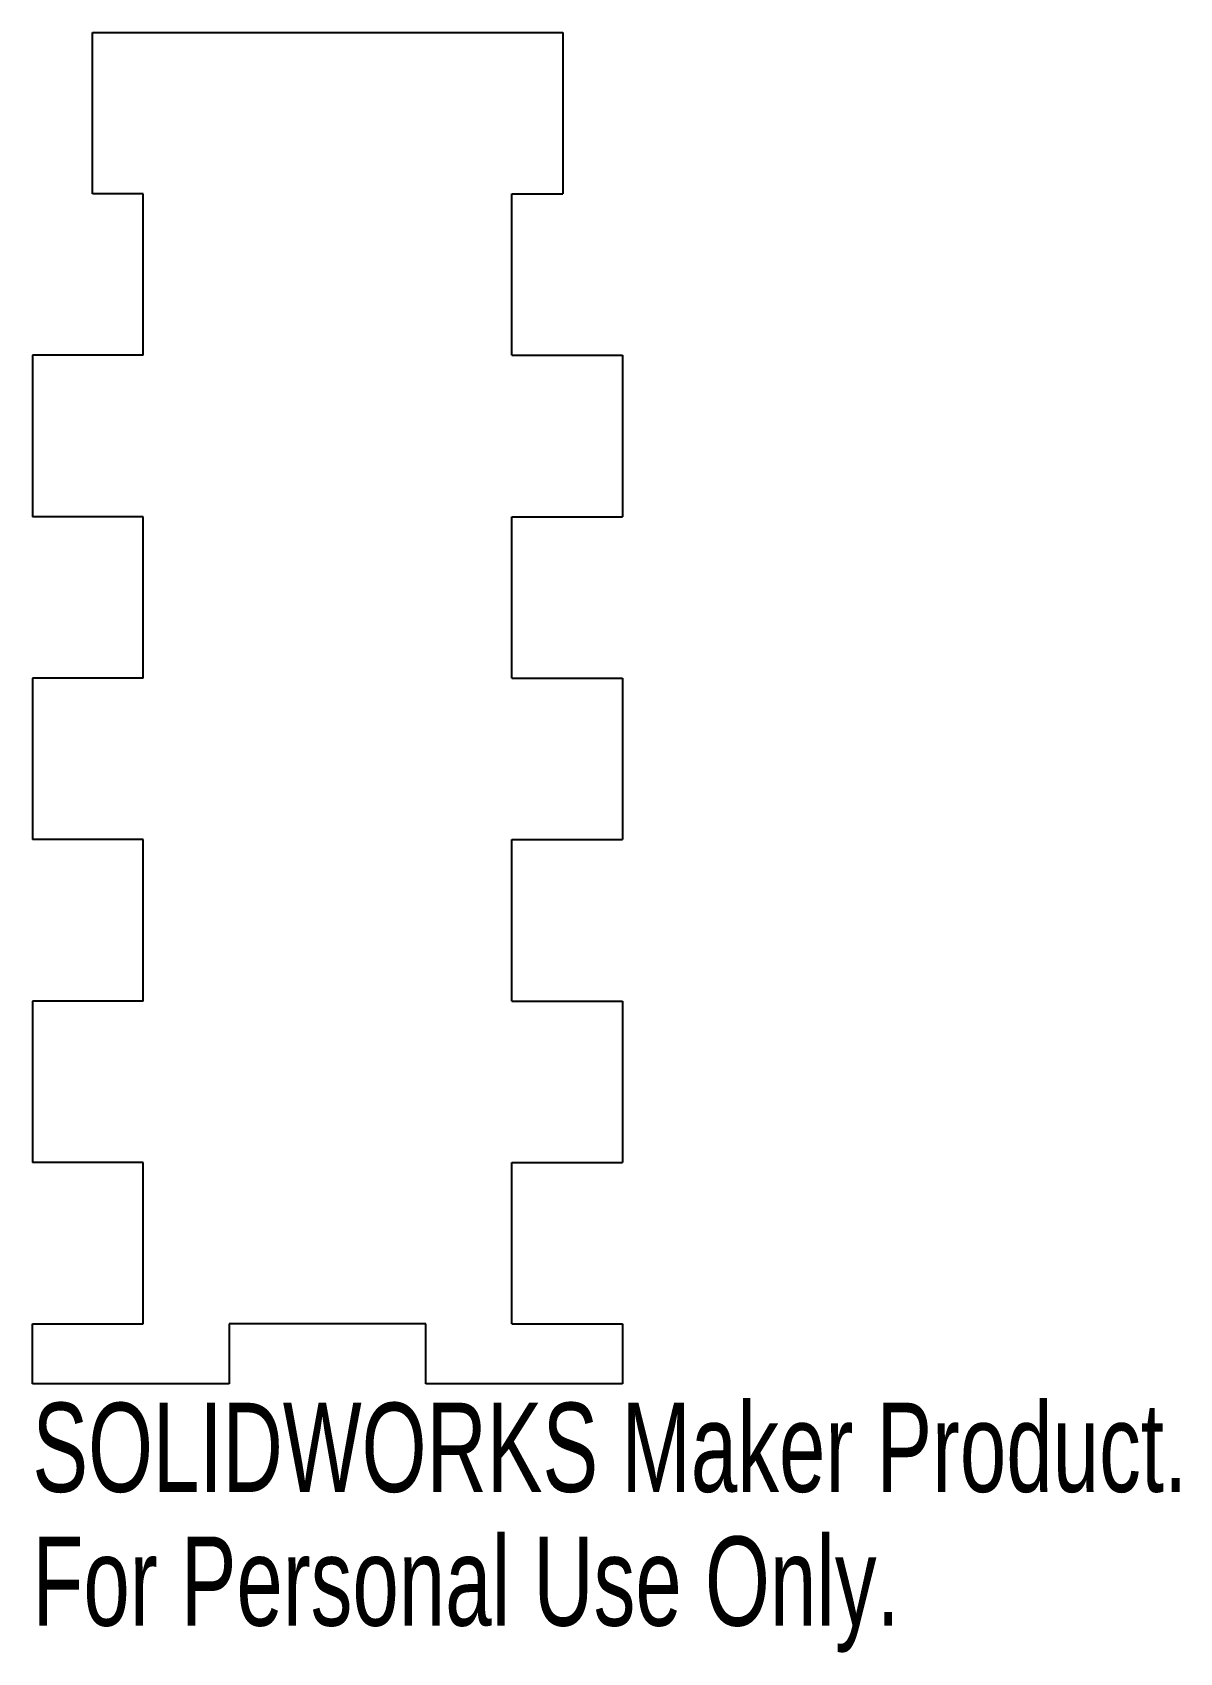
# Model space of a CAD drawing. Header units: millimetres. Extents: x -6 to 56.2, y -17.8 to 70.
import ezdxf

# ---------------------------------------------------------------- set-up
doc = ezdxf.new("R2010")
doc.units = ezdxf.units.MM
doc.styles.add('SLDTEXTSTYLE0', font='TXT', dxfattribs={"width": 0.7})

msp = doc.modelspace()

# ---------------------------------------------------------------- linework, layer by layer
at = {"color": 7, "linetype": 'Continuous', "lineweight": 25}
for p, q in [((-2.75, 61.25), (-2.75, 70)), ((-2.75, 70), (22.75, 70)), ((22.75, 70), (22.75, 61.25)), ((0, 61.25), (-2.75, 61.25)), ((0, 52.5), (0, 61.25)), ((20, 61.25), (22.75, 61.25)), ((20, 52.5), (20, 61.25)), ((-6, 52.5), (-6, 43.75)), ((0, 52.5), (-6, 52.5)), ((20, 52.5), (26, 52.5)), ((26, 52.5), (26, 43.75)), ((0, 43.75), (-6, 43.75)), ((0, 35), (0, 43.75)), ((20, 43.75), (26, 43.75)), ((20, 35), (20, 43.75)), ((-6, 35), (-6, 26.25)), ((0, 35), (-6, 35)), ((20, 35), (26, 35)), ((26, 35), (26, 26.25)), ((0, 26.25), (-6, 26.25)), ((0, 17.5), (0, 26.25)), ((20, 26.25), (26, 26.25)), ((20, 17.5), (20, 26.25)), ((-6, 17.5), (-6, 8.75)), ((0, 17.5), (-6, 17.5)), ((20, 17.5), (26, 17.5)), ((26, 17.5), (26, 8.75)), ((0, 8.75), (-6, 8.75)), ((0, 0), (0, 8.75)), ((20, 8.75), (26, 8.75)), ((20, 0), (20, 8.75)), ((-6, -3.25), (-6, 0)), ((-6, 0), (0, 0)), ((15.333, 0), (4.667, 0)), ((4.667, 0), (4.667, -3.25)), ((15.333, -3.25), (15.333, 0)), ((20, 0), (26, 0)), ((26, 0), (26, -3.25)), ((4.667, -3.25), (-6, -3.25)), ((26, -3.25), (15.333, -3.25))]:
    msp.add_line(p, q, dxfattribs=at)

# ---------------------------------------------------------------- texts
at = {"color": 7, "linetype": 'Continuous', "char_height": 4.83362, "attachment_point": 1, "style": 'SLDTEXTSTYLE0'}
for s, insert in [('SOLIDWORKS Maker Product.', (-6, -4.27)), ('For Personal Use Only.', (-6, -11.52))]:
    msp.add_mtext(s, dxfattribs=dict(at, insert=insert))

doc.saveas('drawing.dxf')
